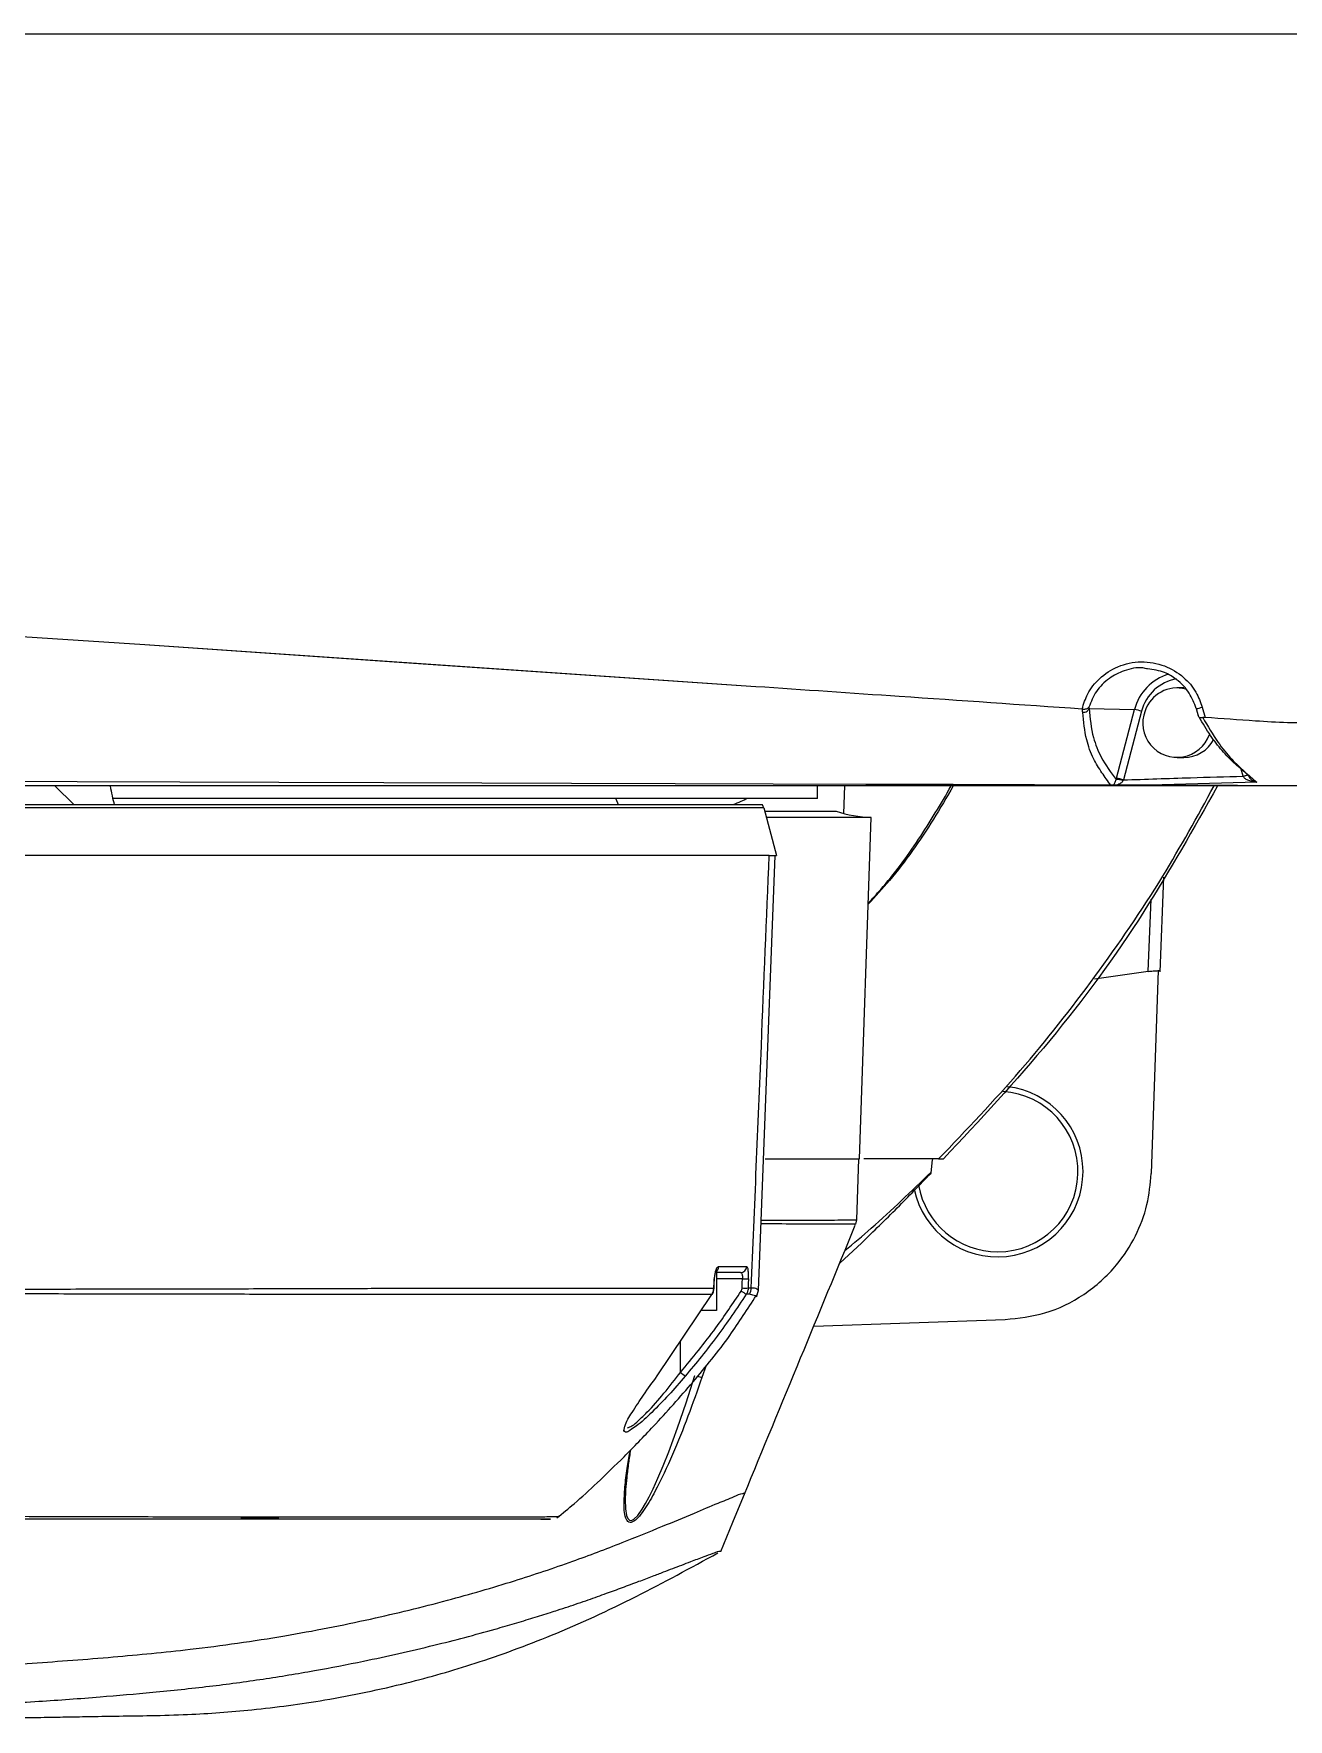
# Model space of a CAD drawing. Header units: millimetres. Extents: x -356 to 237, y 0 to 365.
# Drawn here: x 106.12 to 110.03, y 244.32 to 249.57 of the extents above; entities that cross this region are included whole.
import ezdxf

# ---------------------------------------------------------------- set-up
doc = ezdxf.new("R2010")
doc.units = ezdxf.units.MM

msp = doc.modelspace()

# ---------------------------------------------------------------- linework, layer by layer
at = {"color": 7, "linetype": 'Continuous', "lineweight": 25}
for p, q in [((106.056, 249.5666), (113.0638, 249.5666)), ((106.4707, 247.6631), (106.0553, 247.691)), ((108.3734, 247.5331), (106.4707, 247.6631)), ((109.7063, 247.5292), (109.6858, 247.5292)), ((109.4114, 247.4652), (109.5528, 247.4618)), ((109.4964, 247.248), (109.5528, 247.4618)), ((109.5749, 247.4567), (109.5185, 247.2429)), ((109.7449, 247.4648), (109.7451, 247.4649)), ((109.7449, 247.4648), (109.751, 247.4429)), ((109.7639, 247.4693), (109.7728, 247.4372)), ((109.6858, 247.3127), (109.7063, 247.3127)), ((109.9336, 247.2363), (109.603, 247.2263)), ((109.8911, 247.2546), (109.8853, 247.2763)), ((109.8917, 247.2534), (109.8911, 247.2546)), ((110.2408, 247.2241), (103.875, 247.2241)), ((106.1905, 247.2241), (106.2503, 247.1651)), ((108.5658, 247.1848), (106.3715, 247.1848)), ((108.5658, 247.1848), (108.5658, 247.2241)), ((108.6498, 247.2241), (108.6464, 247.1387)), ((109.603, 247.2263), (109.4983, 247.2264)), ((110.2408, 247.2241), (109.603, 247.2263)), ((108.3983, 247.1556), (102.7687, 247.1556)), ((108.3944, 247.1651), (102.7727, 247.1651)), ((108.3983, 247.1556), (108.438, 247.0076)), ((108.401, 247.1454), (108.6236, 247.1454)), ((108.696, 246.0627), (108.7331, 247.1259)), ((108.7331, 247.1259), (108.7331, 247.1259)), ((108.4152, 247.0076), (105.869, 247.0076)), ((108.3817, 245.6529), (108.434, 247.0075)), ((108.4152, 247.0076), (108.438, 247.0076)), ((109.6327, 246.645), (109.6447, 246.9401)), ((109.5956, 246.6467), (109.6047, 246.8719)), ((109.5956, 246.6467), (109.4282, 246.6225)), ((109.627, 246.649), (109.6049, 246.017)), ((108.4031, 246.0627), (108.696, 246.0627)), ((108.6879, 245.8731), (108.6945, 246.0627)), ((108.9243, 246.0627), (108.7098, 246.0627)), ((108.9429, 246.0627), (108.9243, 246.0627)), ((108.9429, 246.0627), (108.9582, 246.0627)), ((108.6849, 245.8595), (108.6879, 245.8731)), ((108.6347, 245.7377), (108.7032, 245.8012)), ((108.2578, 245.7273), (108.3455, 245.7273)), ((108.3261, 245.7084), (108.2508, 245.7084)), ((108.2508, 245.7084), (108.2508, 245.5903)), ((108.3317, 245.6894), (108.2508, 245.6894)), ((108.0665, 245.3866), (108.2368, 245.6403)), ((108.3731, 245.6381), (108.3751, 245.637)), ((108.3759, 245.6332), (108.3817, 245.6531)), ((108.2508, 245.5903), (108.2044, 245.5903)), ((108.5537, 245.5414), (109.1501, 245.5623)), ((108.1391, 245.3979), (108.1392, 245.4949)), ((108.2186, 245.4196), (108.2059, 245.3821)), ((106.7693, 244.9448), (106.8878, 244.9462))]:
    msp.add_line(p, q, dxfattribs=at)
at = {"color": 7, "linetype": 'Continuous', "lineweight": 25, "flags": 128}
for points in [[(108.3734, 247.5331), (107.3079, 247.6059), (106.4707, 247.6631)], [(109.4788, 247.2267), (109.2418, 247.2274), (108.9877, 247.2283), (108.7163, 247.2291), (108.4278, 247.2301), (108.1221, 247.231), (107.7993, 247.2321), (107.5198, 247.2329), (107.2146, 247.2339), (106.8882, 247.2349), (106.5799, 247.2359), (106.2598, 247.2369), (105.9529, 247.2378)], [(107.9459, 247.1651), (107.9387, 247.1834), (107.9382, 247.1848)], [(108.2428, 245.6602), (108.2436, 245.6601), (108.2438, 245.66)], [(108.2435, 245.66), (108.2441, 245.6732), (108.2448, 245.6891)], [(108.2441, 245.6893), (108.2449, 245.6892), (108.2451, 245.6892), (108.2448, 245.6891)], [(108.3308, 245.6608), (108.3313, 245.6768), (108.3317, 245.6894)], [(108.3508, 245.6893), (108.3502, 245.6733), (108.3498, 245.6607)], [(108.2382, 245.6411), (108.2378, 245.6406), (108.2368, 245.6403)], [(107.9668, 245.0026), (107.9667, 245.0017), (107.9675, 244.973), (107.9707, 244.9526), (107.9746, 244.9428), (107.9798, 244.9376), (107.9863, 244.9368), (107.9939, 244.9405), (108.0058, 244.9523), (108.0197, 244.972), (108.0302, 244.9896), (108.0415, 245.0107), (108.0537, 245.0353), (108.0687, 245.0682), (108.085, 245.1066), (108.1024, 245.1504), (108.1301, 245.225), (108.1568, 245.303), (108.184, 245.3884), (108.184, 245.3884)], [(108.2644, 244.8402), (108.3021, 244.9318), (108.3399, 245.0234)]]:
    msp.add_lwpolyline(points, dxfattribs=at)
at = {"color": 7, "linetype": 'Continuous', "lineweight": 25}
for centre, radius, start, end in [((109.7043, 247.4226), 0.1564, 106.884, 165.4896), ((109.7073, 247.4225), 0.1367, 99.9315, 165.5162), ((109.6859, 247.4229), 0.1063, 75.5819, 160.6993), ((109.5215, 247.2756), 0.1889, 73.5625, 80.4402), ((109.6855, 247.42), 0.1068, 159.1739, 340.2585), ((109.7239, 247.594), 0.1309, 279.2585, 287.808), ((109.706, 247.419), 0.1063, 270.1496, 331.9178), ((109.4983, 247.1841), 0.0598, 71.3887, 92.7947), ((109.4651, 247.0618), 0.1888, 73.5607, 80.4421), ((109.8715, 247.3435), 0.091, 282.4152, 292.6922), ((109.9654, 246.9977), 0.2661, 102.6317, 106.0802), ((108.3603, 247.1454), 0.0394, 15.0169, 30.0095), ((108.7466, 247.5195), 0.3938, 251.8071, 268.04), ((109.1268, 246.0233), 0.25, 270.0007, 86.2993), ((109.1268, 246.0233), 0.2657, 0, 83.7155), ((109.1268, 246.0233), 0.2657, 191.8621, 359.9997), ((109.1268, 246.0233), 0.25, 189.7972, 269.9984), ((108.2381, 245.7278), 0.0197, 298.5122, 358.4995), ((108.3259, 245.7279), 0.0195, 270.4309, 358.2703), ((108.341, 245.8586), 0.1981, 267.0515, 272.5525), ((108.3419, 245.8872), 0.198, 267.0511, 272.5529), ((108.3197, 245.6622), 0.0397, 328.5957, 357.8179), ((108.5062, 245.9288), 0.33, 237.2815, 240.5456), ((108.4458, 245.7577), 0.4728, 229.5542, 231.8276), ((108.2194, 245.4654), 0.0844, 250.8986, 260.7593)]:
    msp.add_arc(centre, radius, start, end, dxfattribs=at)
for points, knots in [([(109.3896, 247.4636), (109.3947, 247.4797), (109.4058, 247.515), (109.4438, 247.5627), (109.5012, 247.6002), (109.5736, 247.6152), (109.6465, 247.6024), (109.7054, 247.5667), (109.7454, 247.5202), (109.7581, 247.4853), (109.7639, 247.4693)], [0, 0, 0, 0, 0.099696, 0.217862, 0.352971, 0.498804, 0.645003, 0.780914, 0.899845, 1, 1, 1, 1]), ([(109.5938, 247.5883), (109.589, 247.5895), (109.5649, 247.5955), (109.5219, 247.585), (109.4717, 247.5604), (109.4316, 247.521), (109.4177, 247.4864), (109.4109, 247.4695)], [0, 0, 0, 0, 0.062625, 0.313115, 0.531406, 0.771905, 1, 1, 1, 1]), ([(109.7451, 247.4649), (109.7389, 247.4815), (109.7256, 247.5165), (109.6887, 247.5539), (109.644, 247.5816), (109.6118, 247.5859), (109.5938, 247.5883)], [0, 0, 0, 0, 0.252899, 0.536378, 0.740919, 1, 1, 1, 1]), ([(109.3896, 247.4636), (109.1999, 247.4766), (108.8611, 247.4998), (108.5224, 247.523), (108.3734, 247.5331)], [0, 0, 0, 0, 0.559998, 1, 1, 1, 1]), ([(109.3911, 247.4634), (109.3908, 247.4635), (109.3903, 247.4635), (109.3898, 247.4636), (109.3896, 247.4636)], [0, 0, 0, 0, 0.55915, 1, 1, 1, 1]), ([(109.3911, 247.4634), (109.3934, 247.4633), (109.3976, 247.4631), (109.4033, 247.4642), (109.408, 247.4662), (109.41, 247.4685), (109.4109, 247.4695)], [0, 0, 0, 0, 0.309113, 0.582954, 0.806175, 1, 1, 1, 1]), ([(109.3916, 247.4531), (109.3914, 247.455), (109.3912, 247.4585), (109.3911, 247.4619), (109.3911, 247.4634)], [0, 0, 0, 0, 0.5575322, 1, 1, 1, 1]), ([(109.3916, 247.4531), (109.3939, 247.4532), (109.3987, 247.4535), (109.4047, 247.4565), (109.4091, 247.4606), (109.4106, 247.4637), (109.4114, 247.4652)], [0, 0, 0, 0, 0.284342, 0.5782, 0.798661, 1, 1, 1, 1]), ([(109.4788, 247.2267), (109.4695, 247.2394), (109.4503, 247.2659), (109.422, 247.3117), (109.3993, 247.375), (109.3944, 247.4245), (109.3916, 247.4531)], [0, 0, 0, 0, 0.191779, 0.397872, 0.651585, 1, 1, 1, 1]), ([(109.4109, 247.4695), (109.411, 247.4687), (109.4111, 247.4673), (109.4113, 247.4658), (109.4114, 247.4652)], [0, 0, 0, 0, 0.5613031, 1, 1, 1, 1]), ([(109.4114, 247.4652), (109.4144, 247.4346), (109.4195, 247.3822), (109.4496, 247.3068), (109.4789, 247.2665), (109.4954, 247.2438)], [0, 0, 0, 0, 0.3807956, 0.6525474, 1, 1, 1, 1]), ([(109.7508, 247.4445), (109.7511, 247.4431), (109.7516, 247.4406), (109.7552, 247.4378), (109.76, 247.4366), (109.7637, 247.4368), (109.7657, 247.437)], [0, 0, 0, 0, 0.22507, 0.404679, 0.686681, 1, 1, 1, 1]), ([(109.9071, 247.2572), (109.8936, 247.2688), (109.8651, 247.2932), (109.8246, 247.3335), (109.7871, 247.3829), (109.7658, 247.4192), (109.7543, 247.4387)], [0, 0, 0, 0, 0.222755, 0.471253, 0.716421, 1, 1, 1, 1]), ([(109.7728, 247.4372), (109.7716, 247.4372), (109.7692, 247.4373), (109.7668, 247.4371), (109.7657, 247.437)], [0, 0, 0, 0, 0.521023, 1, 1, 1, 1]), ([(109.7657, 247.437), (109.7808, 247.4107), (109.8072, 247.3649), (109.8519, 247.3093), (109.894, 247.2699), (109.9207, 247.2472), (109.9336, 247.2363)], [0, 0, 0, 0, 0.344214, 0.60121, 0.808294, 1, 1, 1, 1]), ([(110.13, 247.4213), (110.0966, 247.4208), (110.0298, 247.4197), (109.9108, 247.4274), (109.8251, 247.4335), (109.7728, 247.4372)], [0, 0, 0, 0, 0.28005, 0.559952, 1, 1, 1, 1]), ([(109.4871, 247.2265), (109.4889, 247.2289), (109.4916, 247.2326), (109.4941, 247.2386), (109.4949, 247.242), (109.4954, 247.2438)], [0, 0, 0, 0, 0.450123, 0.714851, 1, 1, 1, 1]), ([(109.4954, 247.2438), (109.4956, 247.2446), (109.4959, 247.246), (109.4962, 247.2473), (109.4964, 247.248)], [0, 0, 0, 0, 0.558624, 1, 1, 1, 1]), ([(109.5174, 247.2408), (109.5163, 247.2392), (109.5142, 247.236), (109.5078, 247.2308), (109.5022, 247.2282), (109.4983, 247.2264)], [0, 0, 0, 0, 0.230958, 0.479349, 1, 1, 1, 1]), ([(109.5185, 247.2429), (109.5183, 247.2425), (109.5179, 247.2418), (109.5175, 247.2411), (109.5174, 247.2408)], [0, 0, 0, 0, 0.560845, 1, 1, 1, 1]), ([(109.5185, 247.2429), (109.588, 247.2452), (109.7122, 247.2494), (109.8364, 247.253), (109.8911, 247.2546)], [0, 0, 0, 0, 0.559999, 1, 1, 1, 1]), ([(109.9336, 247.2363), (109.9252, 247.2373), (109.9129, 247.2387), (109.9002, 247.2448), (109.8944, 247.2492), (109.8926, 247.252), (109.8917, 247.2534)], [0, 0, 0, 0, 0.536699, 0.785719, 0.898774, 1, 1, 1, 1]), ([(109.9071, 247.2572), (109.9076, 247.2558), (109.9087, 247.253), (109.9122, 247.2482), (109.9198, 247.241), (109.9281, 247.2382), (109.9336, 247.2363)], [0, 0, 0, 0, 0.126534, 0.256011, 0.512795, 1, 1, 1, 1]), ([(106.3631, 247.2241), (106.3648, 247.2139), (106.368, 247.194), (106.3731, 247.1745), (106.3756, 247.1651)], [0, 0, 0, 0, 0.51391, 1, 1, 1, 1]), ([(108.3478, 247.1848), (108.3409, 247.1816), (108.3255, 247.1748), (108.3099, 247.1685), (108.3013, 247.1651)], [0, 0, 0, 0, 0.451941, 1, 1, 1, 1]), ([(108.9883, 247.2241), (108.9681, 247.1893), (108.9088, 247.0868), (108.8207, 246.9625), (108.746, 246.88), (108.7237, 246.8555)], [0, 0, 0, 0, 0.265884, 0.7814, 1, 1, 1, 1]), ([(108.7238, 246.8587), (108.7368, 246.8729), (108.7938, 246.9353), (108.8833, 247.0558), (108.9494, 247.1681), (108.9823, 247.2241)], [0, 0, 0, 0, 0.12857, 0.565278, 1, 1, 1, 1]), ([(108.9429, 246.0627), (109.0292, 246.153), (109.2017, 246.3337), (109.4333, 246.6293), (109.6364, 246.9249), (109.7488, 247.1295), (109.8008, 247.2241)], [0, 0, 0, 0, 0.2584849, 0.5168549, 0.7765876, 1, 1, 1, 1]), ([(109.8112, 247.2241), (109.7372, 247.0921), (109.5822, 246.8156), (109.2964, 246.4255), (109.0707, 246.1836), (108.958, 246.0627)], [0, 0, 0, 0, 0.313825, 0.657269, 1, 1, 1, 1]), ([(109.4871, 247.2265), (109.4857, 247.2265), (109.4836, 247.2266), (109.4811, 247.2266), (109.4798, 247.2267), (109.4791, 247.2267), (109.4788, 247.2267)], [0, 0, 0, 0, 0.5241951, 0.7683182, 0.8857131, 1, 1, 1, 1]), ([(109.4983, 247.2264), (109.4971, 247.2264), (109.4948, 247.2264), (109.4917, 247.2264), (109.4892, 247.2264), (109.4877, 247.2265), (109.4871, 247.2265)], [0, 0, 0, 0, 0.3376373, 0.6166684, 0.8375225, 1, 1, 1, 1]), ([(108.7331, 247.1259), (108.7251, 247.126), (108.6956, 247.126), (108.6328, 247.126), (108.5349, 247.1261), (108.4555, 247.1261), (108.4094, 247.1261), (108.4062, 247.1261)], [0, 0, 0, 0, 0.073098, 0.271293, 0.576561, 0.970834, 1, 1, 1, 1]), ([(108.3593, 245.6607), (108.3698, 245.9121), (108.3886, 246.3611), (108.4071, 246.81), (108.4152, 247.0076)], [0, 0, 0, 0, 0.559992, 1, 1, 1, 1]), ([(109.5956, 246.6467), (109.5982, 246.6469), (109.6033, 246.6473), (109.6124, 246.648), (109.6215, 246.6486), (109.6287, 246.6491), (109.632, 246.6493), (109.6327, 246.6493), (109.6328, 246.6494)], [0, 0, 0, 0, 0.212852, 0.410578, 0.7345, 0.940013, 0.991301, 1, 1, 1, 1]), ([(108.9197, 246.0218), (108.9205, 246.0286), (108.922, 246.0423), (108.9235, 246.0559), (108.9243, 246.0627)], [0, 0, 0, 0, 0.500337, 1, 1, 1, 1]), ([(108.6509, 245.7772), (108.6784, 245.8002), (108.7714, 245.8779), (108.8584, 245.9624), (108.9197, 246.0218)], [0, 0, 0, 0, 0.2955798, 1, 1, 1, 1]), ([(108.7032, 245.8012), (108.7403, 245.8373), (108.8135, 245.9086), (108.8844, 245.9822), (108.9193, 246.0184)], [0, 0, 0, 0, 0.507144, 1, 1, 1, 1]), ([(108.9193, 246.0184), (108.9194, 246.0191), (108.9195, 246.0202), (108.9197, 246.0213), (108.9197, 246.0218)], [0, 0, 0, 0, 0.558972, 1, 1, 1, 1]), ([(109.1501, 245.5623), (109.1919, 245.567), (109.2783, 245.5768), (109.3994, 245.6364), (109.4949, 245.7217), (109.5584, 245.8201), (109.5954, 245.9174), (109.6018, 245.9844), (109.6049, 246.017)], [0, 0, 0, 0, 0.177664, 0.367445, 0.562588, 0.714697, 0.861486, 1, 1, 1, 1]), ([(108.3902, 245.8721), (108.4151, 245.8721), (108.4636, 245.872), (108.517, 245.872), (108.55, 245.872), (108.5637, 245.872), (108.5761, 245.872), (108.5874, 245.8721), (108.5976, 245.8721), (108.6187, 245.8723), (108.6443, 245.8725), (108.6703, 245.8728), (108.6827, 245.8729), (108.687, 245.8731), (108.6879, 245.8731)], [0, 0, 0, 0, 0.2517526, 0.4883561, 0.5384527, 0.5841908, 0.6258541, 0.6636949, 0.697989, 0.7289807, 0.8755005, 0.9558998, 0.9914672, 1, 1, 1, 1]), ([(108.3373, 245.0169), (108.3958, 245.1588), (108.5113, 245.4385), (108.6266, 245.7181), (108.6834, 245.8559)], [0, 0, 0, 0, 0.507471, 1, 1, 1, 1]), ([(108.6811, 245.8594), (108.6818, 245.8594), (108.6926, 245.8596), (108.6242, 245.8592), (108.5904, 245.8592), (108.4888, 245.8596), (108.4238, 245.8602), (108.3897, 245.8604)], [0, 0, 0, 0, 0.006259, 0.103572, 0.317313, 0.641744, 1, 1, 1, 1]), ([(108.2578, 245.7273), (108.2561, 245.7264), (108.2508, 245.7236), (108.2479, 245.7135), (108.245, 245.702), (108.2444, 245.6937), (108.2441, 245.6893)], [0, 0, 0, 0, 0.140161, 0.410618, 0.688033, 1, 1, 1, 1]), ([(108.3508, 245.6893), (108.3509, 245.6943), (108.3511, 245.7033), (108.3498, 245.7148), (108.3493, 245.7235), (108.3464, 245.7264), (108.3455, 245.7273)], [0, 0, 0, 0, 0.376128, 0.691763, 0.903549, 1, 1, 1, 1]), ([(105.7965, 245.6566), (105.8489, 245.6567), (105.9505, 245.6569), (106.0982, 245.6572), (106.2362, 245.6575), (106.3644, 245.6577), (106.4829, 245.6579), (106.5859, 245.6581), (106.6835, 245.6583), (106.7853, 245.6585), (106.9031, 245.6588), (107.0237, 245.6592), (107.1346, 245.6595), (107.227, 245.6597), (107.313, 245.6599), (107.3977, 245.66), (107.4859, 245.66), (107.5742, 245.6601), (107.6655, 245.6601), (107.7468, 245.6602), (107.8165, 245.6604), (107.8841, 245.6605), (107.9611, 245.6604), (108.0413, 245.6603), (108.1121, 245.6601), (108.1775, 245.6601), (108.2207, 245.6601), (108.2428, 245.6602)], [0, 0, 0, 0, 0.0642858, 0.1246798, 0.1810967, 0.2335039, 0.2819072, 0.3263506, 0.3598258, 0.4016131, 0.4511676, 0.5042858, 0.5495581, 0.587187, 0.6176415, 0.6550027, 0.6910497, 0.7257211, 0.7633221, 0.803093, 0.8253756, 0.8488218, 0.8859959, 0.9198136, 0.9471075, 0.9729009, 1, 1, 1, 1]), ([(108.2368, 245.6403), (108.2384, 245.6434), (108.2417, 245.6496), (108.2424, 245.6566), (108.2428, 245.6602)], [0, 0, 0, 0, 0.4959347, 1, 1, 1, 1]), ([(108.2382, 245.6411), (108.2397, 245.6441), (108.2427, 245.65), (108.2434, 245.6567), (108.2438, 245.66)], [0, 0, 0, 0, 0.497947, 1, 1, 1, 1]), ([(108.2428, 245.6602), (108.243, 245.6656), (108.2435, 245.6753), (108.2439, 245.685), (108.2441, 245.6893)], [0, 0, 0, 0, 0.559925, 1, 1, 1, 1]), ([(108.2451, 245.6892), (108.2452, 245.6916), (108.2455, 245.696), (108.2464, 245.7019), (108.2471, 245.7062), (108.248, 245.7088), (108.2478, 245.71), (108.2478, 245.7104)], [0, 0, 0, 0, 0.341555, 0.622217, 0.82694, 0.950128, 1, 1, 1, 1]), ([(108.3261, 245.7084), (108.3271, 245.7079), (108.3295, 245.7069), (108.3306, 245.7033), (108.3314, 245.6999), (108.3318, 245.6966), (108.3319, 245.6931), (108.3318, 245.6906), (108.3317, 245.6894)], [0, 0, 0, 0, 0.153605, 0.353422, 0.495129, 0.653631, 0.823609, 1, 1, 1, 1]), ([(108.3278, 245.6511), (108.3287, 245.6528), (108.3303, 245.6559), (108.3307, 245.6593), (108.3308, 245.6608)], [0, 0, 0, 0, 0.559658, 1, 1, 1, 1]), ([(108.3498, 245.6607), (108.3495, 245.6573), (108.3488, 245.6505), (108.3455, 245.6445), (108.3439, 245.6414)], [0, 0, 0, 0, 0.499056, 1, 1, 1, 1]), ([(108.3498, 245.6607), (108.3516, 245.6607), (108.3548, 245.6607), (108.358, 245.6607), (108.3593, 245.6607)], [0, 0, 0, 0, 0.578002, 1, 1, 1, 1]), ([(108.3593, 245.6607), (108.3663, 245.6615), (108.3758, 245.6627), (108.3797, 245.655), (108.3807, 245.6529)], [0, 0, 0, 0, 0.730627, 1, 1, 1, 1]), ([(108.2368, 245.6403), (108.2039, 245.6401), (108.1296, 245.6398), (108.0066, 245.64), (107.8606, 245.6403), (107.6931, 245.6402), (107.5051, 245.6402), (107.2989, 245.6408), (107.0766, 245.6408), (106.8397, 245.6408), (106.5906, 245.6411), (106.332, 245.6417), (106.0664, 245.6422), (105.887, 245.6424), (105.7962, 245.6426)], [0, 0, 0, 0, 0.040476, 0.091306, 0.151245, 0.219881, 0.297291, 0.382268, 0.473358, 0.570556, 0.673454, 0.779519, 0.888372, 1, 1, 1, 1]), ([(107.754, 244.9447), (107.772, 244.9593), (107.815, 244.994), (107.8843, 245.0581), (107.9669, 245.1381), (108.0675, 245.2422), (108.1787, 245.3671), (108.2884, 245.5014), (108.3481, 245.5953), (108.3748, 245.6372)], [0, 0, 0, 0, 0.074276, 0.177655, 0.303142, 0.443755, 0.642822, 0.840428, 1, 1, 1, 1]), ([(108.1391, 245.3979), (108.1767, 245.4434), (108.2437, 245.5248), (108.3021, 245.6125), (108.3278, 245.6511)], [0, 0, 0, 0, 0.559938, 1, 1, 1, 1]), ([(108.3439, 245.6414), (108.3143, 245.5972), (108.2551, 245.5089), (108.1874, 245.4269), (108.1537, 245.386)], [0, 0, 0, 0, 0.50101, 1, 1, 1, 1]), ([(108.3536, 245.6415), (108.3518, 245.6415), (108.3486, 245.6415), (108.3454, 245.6414), (108.3439, 245.6414)], [0, 0, 0, 0, 0.5418574, 1, 1, 1, 1]), ([(108.3751, 245.637), (108.3752, 245.637), (108.3819, 245.6333), (108.3676, 245.6374), (108.3536, 245.6415)], [0, 0, 0, 0, 0.014674, 1, 1, 1, 1]), ([(107.9738, 245.2248), (107.9786, 245.2268), (107.9914, 245.232), (108.0107, 245.2503), (108.0449, 245.2829), (108.0889, 245.3332), (108.1221, 245.376), (108.1391, 245.3979)], [0, 0, 0, 0, 0.064179, 0.170862, 0.325534, 0.654939, 1, 1, 1, 1]), ([(108.1537, 245.386), (108.1366, 245.3662), (108.1032, 245.3273), (108.0524, 245.2759), (108.0123, 245.2369), (107.9844, 245.2195), (107.9711, 245.2089), (107.962, 245.215), (107.9631, 245.2184), (107.9635, 245.2194)], [0, 0, 0, 0, 0.293751, 0.576521, 0.819951, 0.908803, 0.962162, 0.988318, 1, 1, 1, 1]), ([(108.2059, 245.3821), (108.1916, 245.3416), (108.1632, 245.2608), (108.115, 245.1418), (108.0707, 245.0456), (108.0349, 244.9822), (108.0128, 244.9514), (107.9986, 244.9363), (107.9865, 244.9299), (107.978, 244.9305), (107.9721, 244.9363), (107.9634, 244.9559), (107.9627, 244.9945), (107.9661, 245.0482), (107.9729, 245.1032), (107.9798, 245.1392), (107.9829, 245.1558)], [0, 0, 0, 0, 0.172851, 0.345099, 0.516835, 0.59937, 0.637599, 0.669723, 0.681833, 0.691505, 0.701485, 0.713521, 0.777334, 0.85254, 0.931746, 1, 1, 1, 1]), ([(107.9635, 245.2194), (107.9641, 245.2228), (107.9675, 245.2422), (107.9916, 245.2774), (108.0244, 245.3297), (108.0519, 245.3669), (108.0665, 245.3866)], [0, 0, 0, 0, 0.052295, 0.298432, 0.628727, 1, 1, 1, 1]), ([(107.9832, 245.1561), (107.9811, 245.1427), (107.9766, 245.1144), (107.9716, 245.0733), (107.9679, 245.0356), (107.9671, 245.0128), (107.9668, 245.0026)], [0, 0, 0, 0, 0.264723, 0.556595, 0.803635, 1, 1, 1, 1]), ([(105.5835, 244.475), (105.6749, 244.4759), (105.854, 244.4778), (106.1169, 244.4914), (106.3683, 244.5106), (106.6308, 244.5357), (106.8986, 244.5736), (107.1657, 244.6261), (107.4043, 244.6842), (107.6143, 244.7451), (107.7956, 244.8058), (107.9486, 244.8639), (108.0745, 244.915), (108.1742, 244.9557), (108.2483, 244.9886), (108.2989, 245.0063), (108.3252, 245.0213), (108.3361, 245.0212), (108.3375, 245.0212)], [0, 0, 0, 0, 0.096895, 0.189728, 0.27892, 0.364105, 0.469257, 0.565395, 0.65247, 0.729507, 0.796986, 0.85505, 0.902998, 0.940923, 0.969374, 0.988428, 0.998494, 1, 1, 1, 1]), ([(107.7042, 244.9407), (107.7127, 244.9407), (107.7216, 244.9407), (107.7441, 244.9407), (107.657, 244.9407), (107.616, 244.9407), (107.4849, 244.9407), (107.3428, 244.9407), (107.1581, 244.9407), (106.9473, 244.9407), (106.7092, 244.9407), (106.449, 244.9407), (106.1711, 244.9407), (105.8796, 244.9407), (105.6819, 244.9407), (105.5814, 244.9407)], [0, 0, 0, 0, 0.011881, 0.012458, 0.03, 0.065265, 0.117748, 0.186929, 0.270657, 0.368779, 0.478582, 0.598427, 0.727478, 0.861504, 1, 1, 1, 1]), ([(105.5835, 244.9516), (105.6726, 244.9512), (105.8481, 244.9505), (106.1076, 244.9495), (106.3576, 244.9488), (106.595, 244.9483), (106.8169, 244.9479), (107.0203, 244.9477), (107.2029, 244.9477), (107.3622, 244.9477), (107.4962, 244.9479), (107.6033, 244.9481), (107.6818, 244.9484), (107.7304, 244.9485), (107.7529, 244.9488), (107.7589, 244.9489)], [0, 0, 0, 0, 0.12283, 0.242084, 0.357799, 0.467596, 0.569564, 0.663744, 0.748113, 0.82137, 0.883478, 0.932913, 0.969012, 0.9917, 1, 1, 1, 1]), ([(107.7589, 244.9489), (107.7592, 244.9489), (107.76, 244.9489), (107.7591, 244.9489), (107.7585, 244.9489)], [0, 0, 0, 0, 0.378961, 1, 1, 1, 1]), ([(105.5835, 244.3554), (105.6396, 244.3557), (105.7575, 244.3564), (105.9432, 244.3624), (106.1365, 244.3726), (106.3225, 244.3863), (106.4998, 244.4019), (106.6693, 244.4191), (106.837, 244.4419), (106.9969, 244.4681), (107.1745, 244.5023), (107.3627, 244.5447), (107.5091, 244.5834), (107.5925, 244.6072), (107.6222, 244.6159), (107.6511, 244.6245), (107.6793, 244.6331), (107.7068, 244.6416), (107.7324, 244.6498), (107.7597, 244.6585), (107.799, 244.6714), (107.8499, 244.6888), (107.9062, 244.7088), (107.9588, 244.7282), (108.0066, 244.746), (108.0495, 244.7622), (108.0846, 244.7756), (108.1242, 244.7907), (108.1661, 244.8067), (108.2077, 244.823), (108.2371, 244.833), (108.2541, 244.8403), (108.2625, 244.8411), (108.2644, 244.8413)], [0, 0, 0, 0, 0.061274, 0.129011, 0.203139, 0.272945, 0.333026, 0.397797, 0.45917, 0.518133, 0.574939, 0.656979, 0.729022, 0.740563, 0.751837, 0.762843, 0.773585, 0.784065, 0.794287, 0.802928, 0.815467, 0.83957, 0.861694, 0.880755, 0.900903, 0.917506, 0.930884, 0.942037, 0.963844, 0.979943, 0.990835, 0.997881, 1, 1, 1, 1]), ([(105.5835, 244.3175), (105.6554, 244.3178), (105.7847, 244.3182), (105.9519, 244.3203), (106.0749, 244.3222), (106.1614, 244.3237), (106.2344, 244.325), (106.3085, 244.3263), (106.3948, 244.3278), (106.4948, 244.3291), (106.6329, 244.3326), (106.8139, 244.346), (107.0422, 244.3767), (107.2746, 244.4252), (107.5103, 244.4925), (107.7499, 244.5805), (108.0016, 244.6969), (108.1708, 244.7893), (108.255, 244.8354)], [0, 0, 0, 0, 0.077967, 0.14036, 0.181561, 0.211509, 0.234188, 0.260801, 0.292025, 0.327851, 0.369296, 0.441966, 0.524788, 0.619108, 0.699338, 0.79075, 0.895791, 1, 1, 1, 1])]:
    msp.add_open_spline(points, degree=3, knots=knots, dxfattribs=at)

doc.saveas('drawing.dxf')
